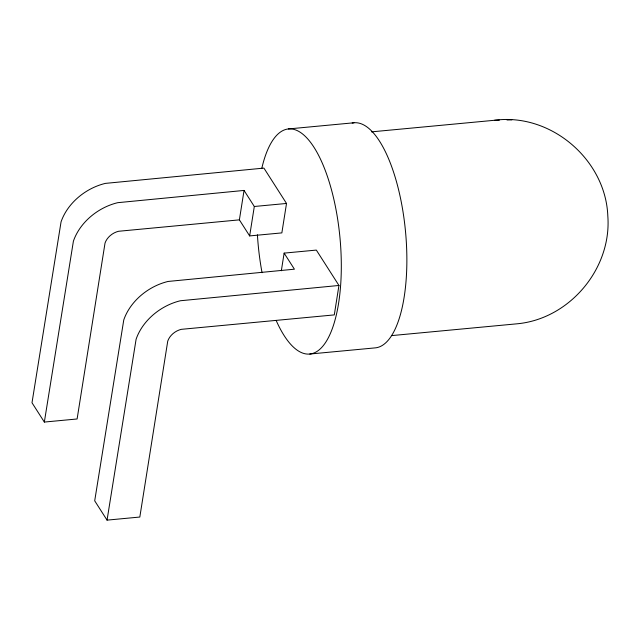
<?xml version="1.0" encoding="UTF-8"?>
<svg xmlns="http://www.w3.org/2000/svg" width="640" height="640" viewBox="0 0 640 640"><rect width="100%" height="100%" fill="white"/><g stroke="black" fill="none" stroke-linecap="round" stroke-linejoin="round"><path stroke-width="0.96" d="M44.344 422.064L73.4 241.184A51.048 38.856 -32.6 0 1 117.736 202.68L244.048 190.432L254.312 206.488L249.656 235.92L281.856 232.888L286.52 203.456L263.912 168.096L105.392 183.384A51.048 38.856 -32.6 0 0 61.056 221.88L32 402.76L44.344 422.064L77.112 418.976L105.032 243.048A15.616 11.888 -32.6 0 1 118.592 231.272L239.384 219.856L249.656 235.92M338.944 285.448L334.296 314.896L181.296 329.336A15.616 11.888 -32.6 0 0 167.744 341.112L139.824 517.04L107.048 520.128L136.104 339.248A51.048 38.856 -32.6 0 1 180.44 300.744L338.96 285.464L316.336 250.088L284.128 253.12L281.336 270.776M239.384 219.856L244.048 190.432M288.416 128.944L353.96 122.776M371.44 131.864L494.496 120.28C550.744 112.648 605.712 159.656 607.816 216.024C611.864 268.648 569.392 319.24 516.624 323.848L391.584 335.608M254.312 206.488L286.52 203.456M309.776 354.032L375.32 347.864A113.048 41.048 84.6 0 0 405.24 228.768A113.048 41.048 84.6 0 0 352.192 123.064M494.496 120.28L499.376 120.168M507 119.984L511.832 119.872M284.128 253.12L294.408 269.192L168.096 281.448A51.048 38.856 -32.6 0 0 123.768 319.952L94.704 500.824L107.048 520.128M261.768 168.48A113.048 41.048 84.6 0 1 319.888 157.904A113.048 41.048 84.6 0 1 335.216 319.36A113.048 41.048 84.6 0 1 276.2 320.544M262.056 272.696A113.048 41.048 84.6 0 1 257.416 234.776"/></g></svg>
